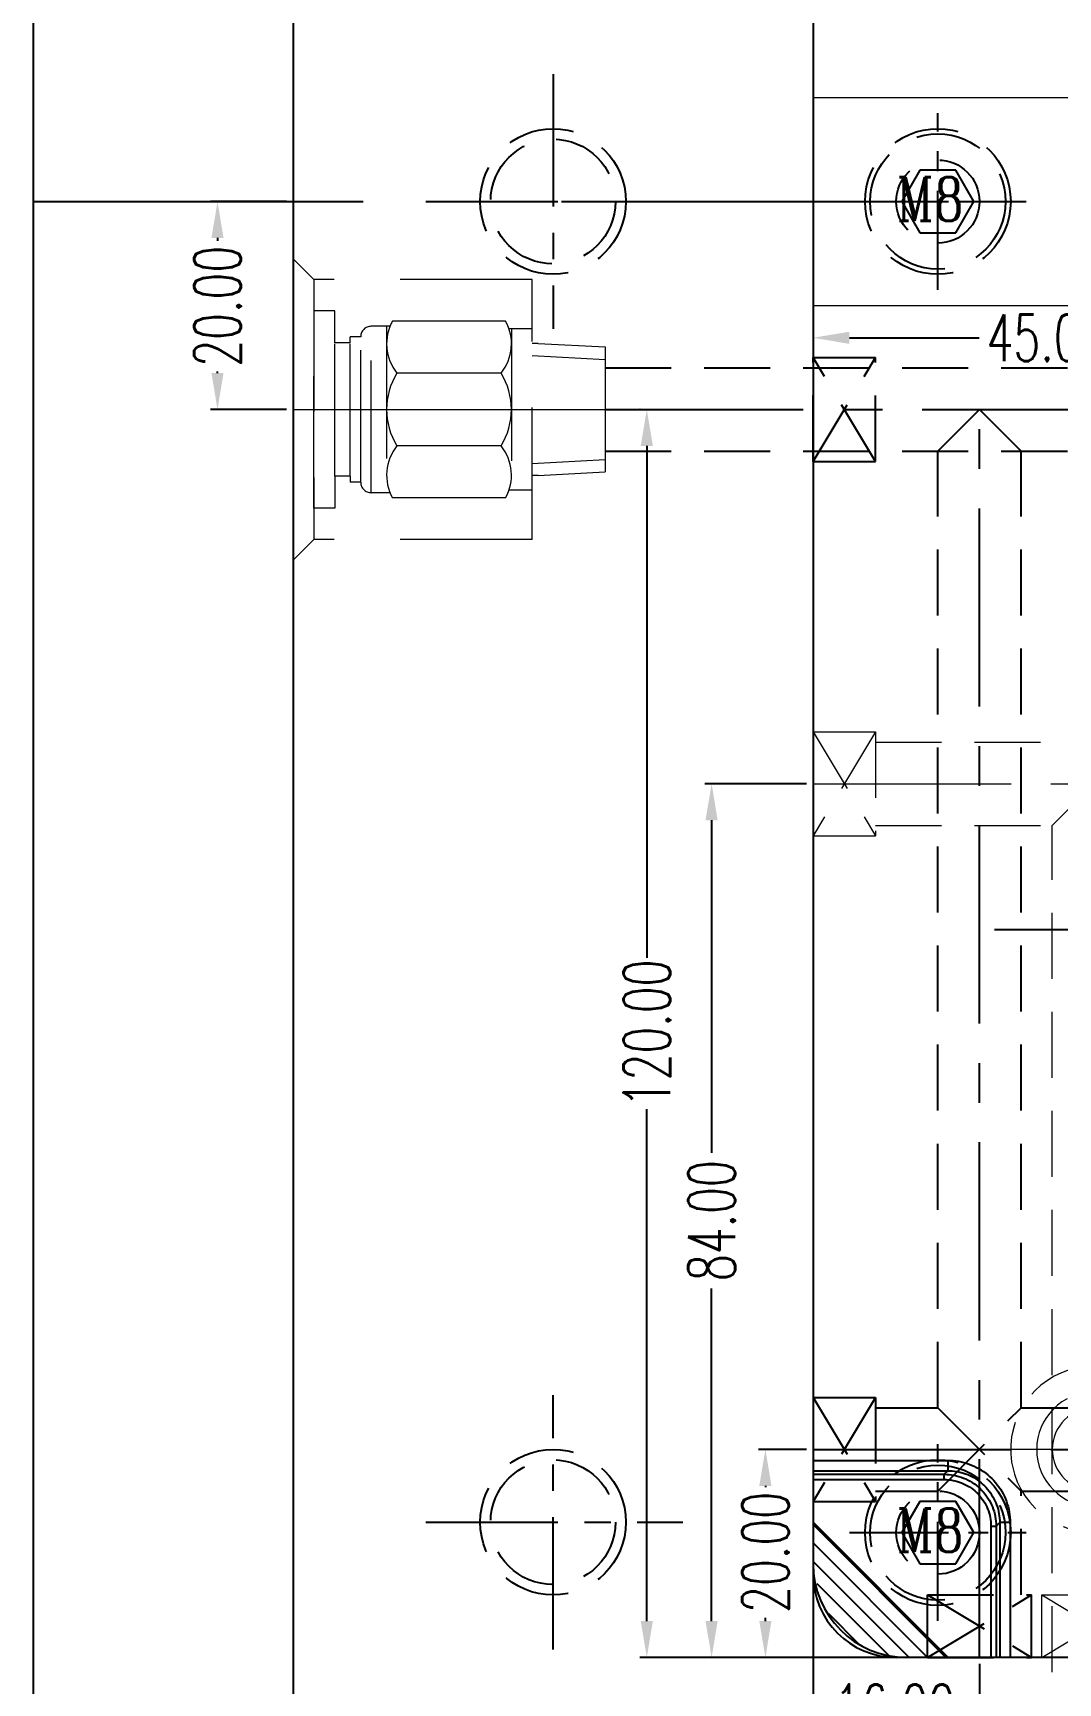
# Model space of a CAD drawing. Header units: inches. Extents: x 133169 to 134399, y -43543 to -42673.
# Drawn here: x 134024.5 to 134123.1, y -43062.8 to -42904.1 of the extents above; entities that cross this region are included whole.
import ezdxf

# ---------------------------------------------------------------- set-up
doc = ezdxf.new("R2010")
doc.units = ezdxf.units.IN
doc.header["$LTSCALE"] = 2
doc.header["$MEASUREMENT"] = 0
doc.header["$PDMODE"] = 3
doc.header["$PDSIZE"] = 0.3125
for name, pattern in [('ACAD_ISO08W100', [36, 24, -3, 6, -3]), ('CENTER', [50.8, 31.75, -6.35, 6.35, -6.35]), ('DASHED', [0.75, 0.5, -0.25]), ('HIDDEN', [9.525, 6.35, -3.175])]:
    doc.linetypes.add(name, pattern=pattern)
doc.layers.get('0').update_dxf_attribs({"linetype": 'CONTINUOUS'})
doc.layers.get('Defpoints').update_dxf_attribs({"linetype": 'CONTINUOUS'})
for name, color, linetype in [('5', 5, 'CONTINUOUS'), ('CAV-COR', 1, 'CONTINUOUS'), ('CL', 1, 'ACAD_ISO08W100'), ('DEFAULT_1', 7, 'CENTER'), ('Layer3', 3, 'CONTINUOUS'), ('SCREW', 52, 'HIDDEN'), ('wr2', 41, 'DASHED'), ('WT', 4, 'CONTINUOUS')]:
    doc.layers.add(name, color=color, linetype=linetype)
for name, color, linetype, lineweight in [('dim', 3, 'CONTINUOUS', 15), ('WR', 122, 'HIDDEN', 18), ('枕位', 75, 'CONTINUOUS', 15)]:
    doc.layers.add(name, color=color, linetype=linetype, lineweight=lineweight)
doc.styles.add('ROMANC', font='romanc', dxfattribs={"width": 0.6, "height": 1})
doc.styles.get("Standard").update_dxf_attribs({"font": 'txt.shx', "width": 0.67})
doc.dimstyles.new('2.00', dxfattribs={"dimtxt": 4.5, "dimasz": 3.5, "dimexe": 0.666, "dimexo": 0.626, "dimgap": 1, "dimtad": 0, "dimzin": 0, "dimdsep": 46, "dimtxsty": 'Standard', "dimcen": 0.09, "dimclrd": 3, "dimclre": 3, "dimclrt": 7, "dimazin": 0, "dimtfac": 1, "dimtofl": 0, "dimtmove": 0, "dimatfit": 0, "dimfxl": 0, "dimtolj": 1, "dimtzin": 0, "dimarcsym": 0})

# ---------------------------------------------------------------- blocks, each defined once
blk = doc.blocks.new('*D33492')
at = {"layer": 'Defpoints', "color": 0}
for p in [(134099.51, -43042.31), (134249.51, -43046.31), (134099.51, -43139.33)]:
    blk.add_point(p, dxfattribs=at)
at = {"layer": 'dim', "color": 3, "linetype": 'ByBlock', "lineweight": -2}
for p, q in [((134099.51, -43042.93), (134099.51, -43139.99)), ((134249.51, -43046.93), (134249.51, -43139.99)), ((134103.01, -43139.33), (134167.23, -43139.33)), ((134246.01, -43139.33), (134181.79, -43139.33))]:
    blk.add_line(p, q, dxfattribs=at)
at = {"layer": 'dim', "color": 3, "linetype": 'ByBlock'}
for points in [[(134103.01, -43138.74), (134103.01, -43139.91), (134099.51, -43139.33)], [(134246.01, -43139.91), (134246.01, -43138.74), (134249.51, -43139.33)]]:
    blk.add_solid(points, dxfattribs=at)
at = {"layer": 'dim', "color": 7, "linetype": 'ByBlock', "insert": (134174.51, -43139.33), "char_height": 4.5, "attachment_point": 5}
blk.add_mtext('\\A1;150.00', dxfattribs=at)
blk = doc.blocks.new('20160723.115749')
at = {"layer": 'SCREW', "linetype": 'CENTER', "ltscale": 0.15}
for p, q in [((0, -8.5), (0, 8.5)), ((-8.5, 0), (8.5, 0))]:
    blk.add_line(p, q, dxfattribs=at)
at = {"layer": 'SCREW', "ltscale": 0.5}
blk.add_lwpolyline([(-1.73, 3), (-3.46, 0), (-1.73, -3), (1.73, -3), (3.46, 0), (1.73, 3)], close=True, dxfattribs=at)
for radius in [7, 6.5, 4]:
    blk.add_circle((0, 0), radius, dxfattribs=at)
at = {"layer": 'Layer3', "style": 'ROMANC', "width": 0.8}
blk.add_text('M8', height=4.186, dxfattribs=at).set_placement((-3.98, -1.86))
blk = doc.blocks.new('*D34814')
at = {"layer": 'Defpoints', "color": 0}
for p in [(134049.51, -42920.31), (134042.25, -42940.31), (134049.51, -42940.31)]:
    blk.add_point(p, dxfattribs=at)
at = {"layer": 'dim', "color": 3, "linetype": 'ByBlock', "lineweight": -2}
for p, q in [((134048.89, -42920.31), (134041.58, -42920.31)), ((134042.25, -42923.81), (134042.25, -42924.1)), ((134042.25, -42936.81), (134042.25, -42936.65)), ((134048.89, -42940.31), (134041.58, -42940.31))]:
    blk.add_line(p, q, dxfattribs=at)
at = {"layer": 'dim', "color": 3, "linetype": 'ByBlock'}
for points in [[(134042.83, -42923.81), (134041.67, -42923.81), (134042.25, -42920.31)], [(134041.67, -42936.81), (134042.83, -42936.81), (134042.25, -42940.31)]]:
    blk.add_solid(points, dxfattribs=at)
at = {"layer": 'dim', "color": 7, "linetype": 'ByBlock', "insert": (134042.25, -42930.38), "char_height": 4.5, "attachment_point": 5, "rotation": 90}
blk.add_mtext('\\A1;20.00', dxfattribs=at)
blk = doc.blocks.new('20160224.151412')
at = {"layer": 'WR', "linetype": 'CENTER', "ltscale": 10}
for p, q in [((0, -11), (0, 11)), ((-11, 0), (11, 0))]:
    blk.add_line(p, q, dxfattribs=at)
at = {"layer": 'WR', "linetype": 'HIDDEN', "ltscale": 0.5}
for radius in [8, 5.5, 4]:
    blk.add_circle((0, 0), radius, dxfattribs=at)
blk = doc.blocks.new('20160906.165847')
at = {"layer": 'WR', "linetype": 'CENTER', "ltscale": 0.1}
for p, q in [((4.95, -4.95), (-4.95, 4.95)), ((-4.95, -4.95), (4.95, 4.95))]:
    blk.add_line(p, q, dxfattribs=at)
at = {"layer": 'WR', "linetype": 'HIDDEN', "ltscale": 0.5}
for radius in [5, 4]:
    blk.add_circle((0, 0), radius, dxfattribs=at)
blk = doc.blocks.new('20160906.181043')
at = {"layer": 'WR', "linetype": 'HIDDEN', "ltscale": 0.5}
for p, q in [((37, -118), (37, 17)), ((45, -118), (45, 17)), ((-73, 1), (-79, -9)), ((-79, 1), (-73, -9)), ((-79, 1), (-73, 1)), ((-79, 1), (-79, -9)), ((-73, 1), (-73, -9)), ((-73, 0), (0, 0)), ((0, -59), (0, 0)), ((-56, -8), (-52, -4)), ((-52, -4), (-48, -8)), ((-79, -9), (-73, -9)), ((-73, -8), (-56, -8)), ((-56, -118), (-56, -8)), ((-48, -118), (-48, -8)), ((-48, -8), (-8, -8)), ((-8, -82), (-8, -8)), ((65, -58), (65, -68)), ((65, -58), (71, -68)), ((71, -58), (65, -68)), ((71, -58), (65, -58)), ((71, -58), (71, -68)), ((65, -59), (0, -59)), ((0, -82), (0, -67)), ((65, -67), (0, -67)), ((71, -68), (65, -68)), ((-57, -82), (-47, -82)), ((-57, -82), (-47, -88)), ((-57, -88), (-47, -82)), ((-57, -88), (-57, -82)), ((-47, -88), (-47, -82)), ((-9, -82), (1, -82)), ((-9, -82), (1, -88)), ((-9, -88), (1, -82)), ((-9, -88), (-9, -82)), ((1, -88), (1, -82)), ((46, -82), (36, -82)), ((46, -82), (36, -88)), ((46, -88), (36, -82)), ((36, -88), (36, -82)), ((46, -88), (46, -82)), ((-57, -88), (-47, -88)), ((-9, -88), (1, -88)), ((46, -88), (36, -88))]:
    blk.add_line(p, q, dxfattribs=at)
at = {"layer": 'WR', "linetype": 'CENTER', "ltscale": 0.5}
for p, q in [((41, -118), (41, 17)), ((-4, -88), (-4, -4))]:
    blk.add_line(p, q, dxfattribs=at)
at = {"layer": 'WR', "linetype": 'CENTER', "ltscale": 0.3}
for p, q in [((-79, -4), (-4, -4)), ((-52, -118), (-52, -4)), ((71, -63), (-4, -63))]:
    blk.add_line(p, q, dxfattribs=at)
at = {"layer": 'WR', "linetype": 'ByBlock'}
for p, q in [((-4, -63), (0, -59)), ((0, -67), (-4, -63))]:
    blk.add_line(p, q, dxfattribs=at)
at = {"layer": 'WR', "xscale": -1}
for p in [(41, 17), (-52, -68)]:
    blk.add_blockref('20160224.151412', p, dxfattribs=at)
at = {"layer": 'WR', "linetype": 'ByBlock'}
blk.add_blockref('20160906.165847', (41, -63), dxfattribs=at)
blk = doc.blocks.new('20160906.181124')
at = {"layer": 'wr2', "linetype": 'HIDDEN', "ltscale": 0.5}
for p, q in [((26, -5), (20, 5)), ((20, -5), (26, 5)), ((20, 5), (26, 5)), ((20, -5), (20, 5)), ((26, -5), (26, 5)), ((0, 4), (65, 4)), ((0, -4), (65, -4)), ((32, -96), (32, -4)), ((40, -96), (40, -4)), ((20, -5), (26, -5)), ((26, -95), (20, -105)), ((20, -95), (26, -105)), ((20, -95), (26, -95)), ((20, -95), (20, -105)), ((26, -95), (26, -105)), ((26, -96), (32, -96)), ((32, -104), (40, -96)), ((32, -96), (40, -104)), ((40, -96), (77, -96)), ((26, -104), (32, -104)), ((32, -114), (32, -104)), ((40, -114), (40, -104)), ((40, -104), (77, -104)), ((20, -105), (26, -105)), ((31, -114), (41, -114)), ((31, -114), (41, -120)), ((31, -120), (41, -114)), ((31, -120), (31, -114)), ((41, -120), (41, -114)), ((31, -120), (41, -120))]:
    blk.add_line(p, q, dxfattribs=at)
at = {"layer": 'wr2', "linetype": 'CENTER', "ltscale": 0.3}
for p, q in [((0, 0), (65, 0)), ((36, -120), (36, 0)), ((20, -100), (77, -100))]:
    blk.add_line(p, q, dxfattribs=at)
at = {"layer": 'wr2', "linetype": 'ByBlock'}
for p, q in [((32, -4), (36, 0)), ((36, 0), (40, -4))]:
    blk.add_line(p, q, dxfattribs=at)
blk = doc.blocks.new('20150129.111502')
at = {"layer": '5', "color": 122, "linetype": 'HIDDEN', "lineweight": 0}
for p, q in [((0, 14.5), (0, -14.5)), ((2, 12.5), (0, 14.5)), ((2, 12.5), (2, -12.5)), ((23, 12.5), (2, 12.5)), ((23, -12.5), (23, 12.5)), ((2, -9.5), (2, 9.5)), ((4.01, 9.5), (2, 9.5)), ((4.01, 6.4), (4.01, 9.5)), ((7.51, -8), (7.51, 8)), ((9.33, 8), (7.51, 8)), ((9, 8), (9, -8)), ((20.43, 8.5), (9.57, 8.5)), ((4.01, -6.4), (4.01, 6.4)), ((5.51, 6.4), (4.01, 6.4)), ((5.51, 6.4), (5.51, 7)), ((6.51, 7), (5.51, 7)), ((5.51, 6.4), (5.51, 7)), ((5.51, -6.4), (5.51, 6.4)), ((6.51, -7), (6.51, 7)), ((23, 7.75), (20.77, 7.75)), ((21, 7.75), (21, -7.75)), ((23.56, 6.35), (23, 6.35)), ((23.56, 6.35), (30, 6.01)), ((23, 5.19), (30, 4.82)), ((30, 6.01), (30, -6.01)), ((20.01, 3.5), (9.99, 3.5)), ((20.01, -3.5), (9.99, -3.5)), ((23, -5.19), (30, -4.82)), ((23.56, -6.35), (30, -6.01)), ((5.51, -6.4), (4.01, -6.4)), ((4.01, -6.4), (4.01, -9.5)), ((5.51, -6.4), (5.51, -7)), ((5.51, -6.4), (5.51, -7)), ((6.51, -7), (5.51, -7)), ((23, -7.75), (20.77, -7.75)), ((23.56, -6.35), (23, -6.35)), ((4.01, -9.5), (2, -9.5)), ((9.33, -8), (7.51, -8)), ((20.43, -8.5), (9.57, -8.5)), ((2, -12.5), (0, -14.5)), ((23, -12.5), (2, -12.5))]:
    blk.add_line(p, q, dxfattribs=at)
at = {"layer": '5', "color": 122, "linetype": 'CENTER', "lineweight": 0, "ltscale": 0.5}
blk.add_line((0, 0), (30, 0), dxfattribs=at)
at = {"layer": '5', "color": 122, "linetype": 'HIDDEN', "lineweight": 0}
for centre, radius, start, end in [((7.51, 7), 1, 90, 180), ((13.47, 6.32), 4.47, 150.752, 219.0183), ((16.53, 6.32), 4.47, 320.9817, 29.248), ((15.66, 0), 6.66, 148.3016, 211.6984), ((14.34, 0), 6.66, 328.3016, 31.6984), ((13.47, -6.32), 4.47, 140.9817, 209.248), ((16.53, -6.32), 4.47, 330.752, 39.0183), ((7.51, -7), 1, 180, 270)]:
    blk.add_arc(centre, radius, start, end, dxfattribs=at)
blk = doc.blocks.new('*D34820')
at = {"layer": 'Defpoints', "color": 0}
for p in [(134099.51, -42930.68), (134144.51, -42932.31), (134144.51, -42933.41)]:
    blk.add_point(p, dxfattribs=at)
at = {"layer": 'dim', "color": 3, "linetype": 'ByBlock', "lineweight": -2}
for p, q in [((134099.51, -42931.3), (134099.51, -42934.08)), ((134103.01, -42933.41), (134115.48, -42933.41)), ((134141.01, -42933.41), (134128.54, -42933.41)), ((134144.51, -42932.93), (134144.51, -42934.08))]:
    blk.add_line(p, q, dxfattribs=at)
at = {"layer": 'dim', "color": 3, "linetype": 'ByBlock'}
for points in [[(134103.01, -42932.83), (134103.01, -42934), (134099.51, -42933.41)], [(134141.01, -42934), (134141.01, -42932.83), (134144.51, -42933.41)]]:
    blk.add_solid(points, dxfattribs=at)
at = {"layer": 'dim', "color": 7, "linetype": 'ByBlock', "insert": (134122.01, -42933.41), "char_height": 4.5, "attachment_point": 5}
blk.add_mtext('\\A1;45.00', dxfattribs=at)
blk = doc.blocks.new('*D34821')
at = {"layer": 'Defpoints', "color": 0}
for p in [(134089.76, -42976.31), (134099.51, -42976.31), (134108.51, -43060.31)]:
    blk.add_point(p, dxfattribs=at)
at = {"layer": 'dim', "color": 3, "linetype": 'ByBlock', "lineweight": -2}
for p, q in [((134098.89, -42976.31), (134089.09, -42976.31)), ((134089.76, -42979.81), (134089.76, -43011.78)), ((134089.76, -43056.81), (134089.76, -43024.83)), ((134107.89, -43060.31), (134089.09, -43060.31))]:
    blk.add_line(p, q, dxfattribs=at)
at = {"layer": 'dim', "color": 3, "linetype": 'ByBlock'}
for points in [[(134090.34, -42979.81), (134089.17, -42979.81), (134089.76, -42976.31)], [(134089.17, -43056.81), (134090.34, -43056.81), (134089.76, -43060.31)]]:
    blk.add_solid(points, dxfattribs=at)
at = {"layer": 'dim', "color": 7, "linetype": 'ByBlock', "insert": (134089.76, -43018.31), "char_height": 4.5, "attachment_point": 5, "rotation": 90}
blk.add_mtext('\\A1;84.00', dxfattribs=at)
blk = doc.blocks.new('*D34822')
at = {"layer": 'Defpoints', "color": 0}
for p in [(134083.53, -42940.31), (134083.53, -42940.31), (134112.51, -43060.31)]:
    blk.add_point(p, dxfattribs=at)
at = {"layer": 'dim', "color": 3, "linetype": 'ByBlock', "lineweight": -2}
for p, q in [((134082.9, -42940.31), (134082.86, -42940.31)), ((134083.53, -42943.81), (134083.53, -42993.02)), ((134083.53, -43056.81), (134083.53, -43007.59)), ((134111.89, -43060.31), (134082.86, -43060.31))]:
    blk.add_line(p, q, dxfattribs=at)
at = {"layer": 'dim', "color": 3, "linetype": 'ByBlock'}
for points in [[(134084.11, -42943.81), (134082.94, -42943.81), (134083.53, -42940.31)], [(134082.94, -43056.81), (134084.11, -43056.81), (134083.53, -43060.31)]]:
    blk.add_solid(points, dxfattribs=at)
at = {"layer": 'dim', "color": 7, "linetype": 'ByBlock', "insert": (134083.53, -43000.31), "char_height": 4.5, "attachment_point": 5, "rotation": 90}
blk.add_mtext('\\A1;120.00', dxfattribs=at)
blk = doc.blocks.new('*D34823')
at = {"layer": 'Defpoints', "color": 0}
for p in [(134094.93, -43040.31), (134099.51, -43040.31), (134108.51, -43060.31)]:
    blk.add_point(p, dxfattribs=at)
at = {"layer": 'dim', "color": 3, "linetype": 'ByBlock', "lineweight": -2}
for p, q in [((134098.89, -43040.31), (134094.26, -43040.31)), ((134094.93, -43043.81), (134094.93, -43043.93)), ((134094.93, -43056.81), (134094.93, -43056.49)), ((134107.89, -43060.31), (134094.26, -43060.31))]:
    blk.add_line(p, q, dxfattribs=at)
at = {"layer": 'dim', "color": 3, "linetype": 'ByBlock'}
for points in [[(134095.51, -43043.81), (134094.34, -43043.81), (134094.93, -43040.31)], [(134094.34, -43056.81), (134095.51, -43056.81), (134094.93, -43060.31)]]:
    blk.add_solid(points, dxfattribs=at)
at = {"layer": 'dim', "color": 7, "linetype": 'ByBlock', "insert": (134094.93, -43050.21), "char_height": 4.5, "attachment_point": 5, "rotation": 90}
blk.add_mtext('\\A1;20.00', dxfattribs=at)
blk = doc.blocks.new('*D34824')
at = {"layer": 'Defpoints', "color": 0}
for p in [(134099.51, -43047.31), (134115.51, -43060.31), (134115.51, -43065.15)]:
    blk.add_point(p, dxfattribs=at)
at = {"layer": 'dim', "color": 3, "linetype": 'ByBlock', "lineweight": -2}
for p, q in [((134099.51, -43047.93), (134099.51, -43065.81)), ((134115.51, -43060.93), (134115.51, -43065.81)), ((134096.01, -43065.15), (134092.51, -43065.15)), ((134119.01, -43065.15), (134122.51, -43065.15))]:
    blk.add_line(p, q, dxfattribs=at)
at = {"layer": 'dim', "color": 3, "linetype": 'ByBlock'}
for points in [[(134096.01, -43065.73), (134096.01, -43064.56), (134099.51, -43065.15)], [(134119.01, -43064.56), (134119.01, -43065.73), (134115.51, -43065.15)]]:
    blk.add_solid(points, dxfattribs=at)
at = {"layer": 'dim', "color": 7, "linetype": 'ByBlock', "insert": (134107.36, -43065.15), "char_height": 4.5, "attachment_point": 5}
blk.add_mtext('\\A1;16.00', dxfattribs=at)
blk = doc.blocks.new('*D34825')
at = {"layer": 'Defpoints', "color": 0}
for p in [(134099.51, -43047.31), (134126.51, -43072.01), (134126.51, -43072.01)]:
    blk.add_point(p, dxfattribs=at)
at = {"layer": 'dim', "color": 3, "linetype": 'ByBlock', "lineweight": -2}
for p, q in [((134099.51, -43047.93), (134099.51, -43072.68)), ((134126.51, -43071.39), (134126.51, -43071.35)), ((134103.01, -43072.01), (134106.48, -43072.01)), ((134123.01, -43072.01), (134119.54, -43072.01))]:
    blk.add_line(p, q, dxfattribs=at)
at = {"layer": 'dim', "color": 3, "linetype": 'ByBlock'}
for points in [[(134103.01, -43071.43), (134103.01, -43072.59), (134099.51, -43072.01)], [(134123.01, -43072.59), (134123.01, -43071.43), (134126.51, -43072.01)]]:
    blk.add_solid(points, dxfattribs=at)
at = {"layer": 'dim', "color": 7, "linetype": 'ByBlock', "insert": (134113.01, -43072.01), "char_height": 4.5, "attachment_point": 5}
blk.add_mtext('\\A1;27.00', dxfattribs=at)
blk = doc.blocks.new('*D34826')
at = {"layer": 'Defpoints', "color": 0}
for p in [(134099.51, -43047.31), (134174.51, -43078.53), (134174.51, -43078.53)]:
    blk.add_point(p, dxfattribs=at)
at = {"layer": 'dim', "color": 3, "linetype": 'ByBlock', "lineweight": -2}
for p, q in [((134099.51, -43047.93), (134099.51, -43079.19)), ((134103.01, -43078.53), (134130.48, -43078.53)), ((134171.01, -43078.53), (134143.54, -43078.53)), ((134174.51, -43077.9), (134174.51, -43077.86))]:
    blk.add_line(p, q, dxfattribs=at)
at = {"layer": 'dim', "color": 3, "linetype": 'ByBlock'}
for points in [[(134103.01, -43077.94), (134103.01, -43079.11), (134099.51, -43078.53)], [(134171.01, -43079.11), (134171.01, -43077.94), (134174.51, -43078.53)]]:
    blk.add_solid(points, dxfattribs=at)
at = {"layer": 'dim', "color": 7, "linetype": 'ByBlock', "insert": (134137.01, -43078.53), "char_height": 4.5, "attachment_point": 5}
blk.add_mtext('\\A1;75.00', dxfattribs=at)
blk = doc.blocks.new('*D34827')
at = {"layer": 'Defpoints', "color": 0}
for p in [(134099.51, -43051.31), (134219.51, -43084.78), (134219.51, -43084.78)]:
    blk.add_point(p, dxfattribs=at)
at = {"layer": 'dim', "color": 3, "linetype": 'ByBlock', "lineweight": -2}
for p, q in [((134099.51, -43051.93), (134099.51, -43085.44)), ((134219.51, -43084.15), (134219.51, -43084.11)), ((134103.01, -43084.78), (134152.23, -43084.78)), ((134216.01, -43084.78), (134166.79, -43084.78))]:
    blk.add_line(p, q, dxfattribs=at)
at = {"layer": 'dim', "color": 3, "linetype": 'ByBlock'}
for points in [[(134103.01, -43084.19), (134103.01, -43085.36), (134099.51, -43084.78)], [(134216.01, -43085.36), (134216.01, -43084.19), (134219.51, -43084.78)]]:
    blk.add_solid(points, dxfattribs=at)
at = {"layer": 'dim', "color": 7, "linetype": 'ByBlock', "insert": (134159.51, -43084.78), "char_height": 4.5, "attachment_point": 5}
blk.add_mtext('\\A1;120.00', dxfattribs=at)

msp = doc.modelspace()

# ---------------------------------------------------------------- hatches: boundary and pattern name
at = {"layer": 'CAV-COR', "linetype": 'ByBlock'}
h = msp.add_hatch(dxfattribs=at)
h.set_pattern_fill('ANSI31', color=256, scale=10, style=0)
h.set_pattern_definition([(315, (195322.5478, 19572.1059), (-0.883883476, -0.883883476), [])])
h.paths.add_polyline_path([(134099.511, -43050.306, 0.1508892), (134101.601, -43057.072, 0.2224186), (134108.511, -43060.306), (134112.511, -43060.306), (134099.511, -43047.306)])

# ---------------------------------------------------------------- linework, layer by layer
for p, q in [((134024.511, -42723.306), (134024.511, -43117.306)), ((134049.511, -42723.306), (134049.511, -43117.306))]:
    msp.add_line(p, q)
at = {"color": 8, "linetype": 'CENTER', "ltscale": 0.2}
for p, q in [((134074.511, -42908.077), (134074.511, -42932.535)), ((134062.283, -42920.306), (134086.977, -42920.306)), ((134074.511, -43059.535), (134074.511, -43035.077)), ((134062.283, -43047.306), (134086.977, -43047.306))]:
    msp.add_line(p, q, dxfattribs=at)
at = {"color": 8, "linetype": 'HIDDEN', "ltscale": 0.5}
for centre, radius in [((134074.511, -42920.306), 7), ((134074.511, -42920.306), 6), ((134074.511, -43047.306), 7), ((134074.511, -43047.306), 6)]:
    msp.add_circle(centre, radius, dxfattribs=at)
at = {"layer": 'CAV-COR', "linetype": 'ByBlock'}
for p, q in [((134099.511, -42788.306), (134099.511, -43052.306)), ((134099.511, -43041.357), (134112.469, -43041.357)), ((134099.511, -43042.355), (134112.469, -43042.355)), ((134099.511, -43042.7), (134112.124, -43042.7)), ((134112.124, -43042.7), (134112.469, -43042.355)), ((134112.124, -43043.199), (134112.124, -43042.7)), ((134112.469, -43041.357), (134112.469, -43042.355)), ((134099.511, -43043.199), (134112.124, -43043.199)), ((134099.511, -43047.306), (134112.511, -43060.306)), ((134117.117, -43047.693), (134117.462, -43047.349)), ((134118.46, -43047.349), (134117.462, -43047.349)), ((134117.462, -43047.349), (134117.462, -43060.306)), ((134118.46, -43047.349), (134118.46, -43060.306)), ((134116.618, -43047.693), (134117.117, -43047.693)), ((134116.618, -43047.693), (134116.618, -43060.306)), ((134117.117, -43047.693), (134117.117, -43060.306)), ((134241.511, -43060.306), (134107.511, -43060.306))]:
    msp.add_line(p, q, dxfattribs=at)
for points in [[(134112.124, -43042.7), (134112.36, -43042.706), (134112.597, -43042.723), (134112.832, -43042.751), (134113.066, -43042.79), (134113.298, -43042.84), (134113.528, -43042.902), (134113.755, -43042.974), (134113.978, -43043.057), (134114.197, -43043.151), (134114.411, -43043.255), (134114.62, -43043.369), (134114.823, -43043.492), (134115.02, -43043.626), (134115.211, -43043.768), (134115.394, -43043.92), (134115.57, -43044.079), (134115.738, -43044.248), (134115.898, -43044.424), (134116.049, -43044.607), (134116.192, -43044.797), (134116.325, -43044.994), (134116.449, -43045.198), (134116.563, -43045.407), (134116.667, -43045.621), (134116.76, -43045.84), (134116.843, -43046.063), (134116.916, -43046.289), (134116.977, -43046.519), (134117.027, -43046.751), (134117.066, -43046.985), (134117.095, -43047.221), (134117.111, -43047.457), (134117.117, -43047.693)], [(134112.469, -43041.357), (134112.726, -43041.362), (134112.984, -43041.379), (134113.241, -43041.407), (134113.499, -43041.446), (134113.756, -43041.496), (134114.01, -43041.558), (134114.263, -43041.631), (134114.512, -43041.715), (134114.757, -43041.81), (134114.998, -43041.916), (134115.235, -43042.032), (134115.465, -43042.158), (134115.689, -43042.294), (134115.907, -43042.44), (134116.118, -43042.595), (134116.322, -43042.758), (134116.518, -43042.931), (134116.707, -43043.111), (134116.887, -43043.3), (134117.06, -43043.496), (134117.223, -43043.7), (134117.378, -43043.911), (134117.524, -43044.129), (134117.659, -43044.353), (134117.785, -43044.584), (134117.902, -43044.82), (134118.007, -43045.061), (134118.102, -43045.306), (134118.186, -43045.556), (134118.259, -43045.808), (134118.321, -43046.063), (134118.371, -43046.32), (134118.411, -43046.577), (134118.438, -43046.834), (134118.455, -43047.091), (134118.46, -43047.349)], [(134112.469, -43042.355), (134112.683, -43042.36), (134112.898, -43042.374), (134113.113, -43042.397), (134113.328, -43042.429), (134113.542, -43042.471), (134113.755, -43042.523), (134113.965, -43042.584), (134114.173, -43042.654), (134114.377, -43042.733), (134114.578, -43042.821), (134114.775, -43042.918), (134114.967, -43043.023), (134115.154, -43043.136), (134115.335, -43043.257), (134115.511, -43043.386), (134115.681, -43043.522), (134115.844, -43043.666), (134116.002, -43043.816), (134116.152, -43043.974), (134116.296, -43044.137), (134116.432, -43044.307), (134116.561, -43044.483), (134116.682, -43044.665), (134116.795, -43044.851), (134116.9, -43045.044), (134116.997, -43045.24), (134117.085, -43045.441), (134117.164, -43045.646), (134117.234, -43045.853), (134117.295, -43046.064), (134117.346, -43046.276), (134117.388, -43046.49), (134117.421, -43046.704), (134117.444, -43046.919), (134117.457, -43047.134), (134117.462, -43047.349)], [(134112.124, -43043.199), (134112.337, -43043.205), (134112.549, -43043.22), (134112.761, -43043.245), (134112.971, -43043.28), (134113.181, -43043.325), (134113.387, -43043.38), (134113.591, -43043.445), (134113.792, -43043.52), (134113.989, -43043.604), (134114.182, -43043.698), (134114.371, -43043.8), (134114.553, -43043.912), (134114.731, -43044.032), (134114.902, -43044.16), (134115.067, -43044.296), (134115.226, -43044.44), (134115.377, -43044.592), (134115.521, -43044.75), (134115.657, -43044.915), (134115.786, -43045.087), (134115.905, -43045.264), (134116.017, -43045.447), (134116.119, -43045.635), (134116.213, -43045.828), (134116.297, -43046.025), (134116.372, -43046.226), (134116.437, -43046.43), (134116.492, -43046.637), (134116.537, -43046.846), (134116.572, -43047.057), (134116.598, -43047.268), (134116.613, -43047.48), (134116.618, -43047.693)]]:
    msp.add_lwpolyline(points, dxfattribs=at)
for centre, radius in [((134108.511, -43051.306), 9), ((134107.511, -43052.306), 8)]:
    msp.add_arc(centre, radius, 180, 270, dxfattribs=at)
at = {"layer": 'CL', "color": 7, "linetype": 'CENTER', "ltscale": 0.5}
msp.add_line((134024.511, -42920.306), (134324.511, -42920.306), dxfattribs=at)
at = {"layer": 'DEFAULT_1', "color": 2, "linetype": 'CENTER', "ltscale": 0.5}
msp.add_line((134116.942, -42990.306), (134224.33, -42990.306), dxfattribs=at)
at = {"layer": '枕位', "linetype": 'ByBlock'}
for p, q in [((134099.511, -42910.306), (134158.066, -42910.306)), ((134099.511, -42930.306), (134158.066, -42930.306))]:
    msp.add_line(p, q, dxfattribs=at)

# ---------------------------------------------------------------- block references
at = {"layer": 'SCREW', "linetype": 'ByBlock'}
for p in [(134111.511, -42920.306), (134111.511, -43048.306)]:
    msp.add_blockref('20160723.115749', p, dxfattribs=at)
at = {"layer": 'WR', "linetype": 'ByBlock'}
msp.add_blockref('20160906.181043', (134178.511, -42972.306), dxfattribs=at)
at = {"layer": 'wr2', "linetype": 'ByBlock'}
msp.add_blockref('20160906.181124', (134079.511, -42940.306), dxfattribs=at)
at = {"layer": 'WT', "linetype": 'ByBlock'}
msp.add_blockref('20150129.111502', (134049.511, -42940.306), dxfattribs=at)

# ---------------------------------------------------------------- dimensions: what is measured, and where the dimension line sits
at = {"layer": 'dim', "linetype": 'ByBlock'}
for base, p1, p2, angle, picture, middle in [((134042.249, -42940.306), (134049.511, -42920.306), (134049.511, -42940.306), 90, '*D34814', (134042.249, -42930.376)), ((134089.757, -42976.306), (134108.511, -43060.306), (134099.511, -42976.306), 90, '*D34821', (134089.757, -43018.306)), ((134094.926, -43040.306), (134108.511, -43060.306), (134099.511, -43040.306), 90, '*D34823', (134094.926, -43050.209)), ((134099.511, -43139.327), (134249.511, -43046.306), (134099.511, -43042.306), 180, '*D33492', (134174.511, -43139.327))]:
    dim = msp.add_linear_dim(base=base, p1=p1, p2=p2, angle=angle, dimstyle='2.00', dxfattribs=at)
    dim.commit()
    dim.dimension.update_dxf_attribs({"geometry": picture, "text_midpoint": middle, "dimtype": 160})
for base, p1, p2, picture, middle in [((134144.511, -42933.414), (134099.511, -42930.677), (134144.511, -42932.306), '*D34820', (134122.011, -42933.414)), ((134115.511, -43065.148), (134099.511, -43047.306), (134115.511, -43060.306), '*D34824', (134107.365, -43065.148)), ((134126.511, -43072.011), (134099.511, -43047.306), (134126.511, -43072.011), '*D34825', (134113.011, -43072.011)), ((134174.511, -43078.526), (134099.511, -43047.306), (134174.511, -43078.526), '*D34826', (134137.011, -43078.526))]:
    dim = msp.add_linear_dim(base=base, p1=p1, p2=p2, dimstyle='2.00', dxfattribs=at)
    dim.commit()
    dim.dimension.update_dxf_attribs({"geometry": picture, "text_midpoint": middle, "dimtype": 160})
dim = msp.add_linear_dim(base=(134083.527, -42940.306), p1=(134112.511, -43060.306), p2=(134083.527, -42940.306), angle=90, dimstyle='2.00', dxfattribs=at)
dim.commit()
dim.dimension.update_dxf_attribs({"geometry": '*D34822', "text_midpoint": (134083.527, -43000.306)})
dim = msp.add_linear_dim(base=(134219.511, -43084.776), p1=(134099.511, -43051.306), p2=(134219.511, -43084.776), dimstyle='2.00', dxfattribs=at)
dim.commit()
dim.dimension.update_dxf_attribs({"geometry": '*D34827', "text_midpoint": (134159.511, -43084.776)})

doc.saveas('drawing.dxf')
